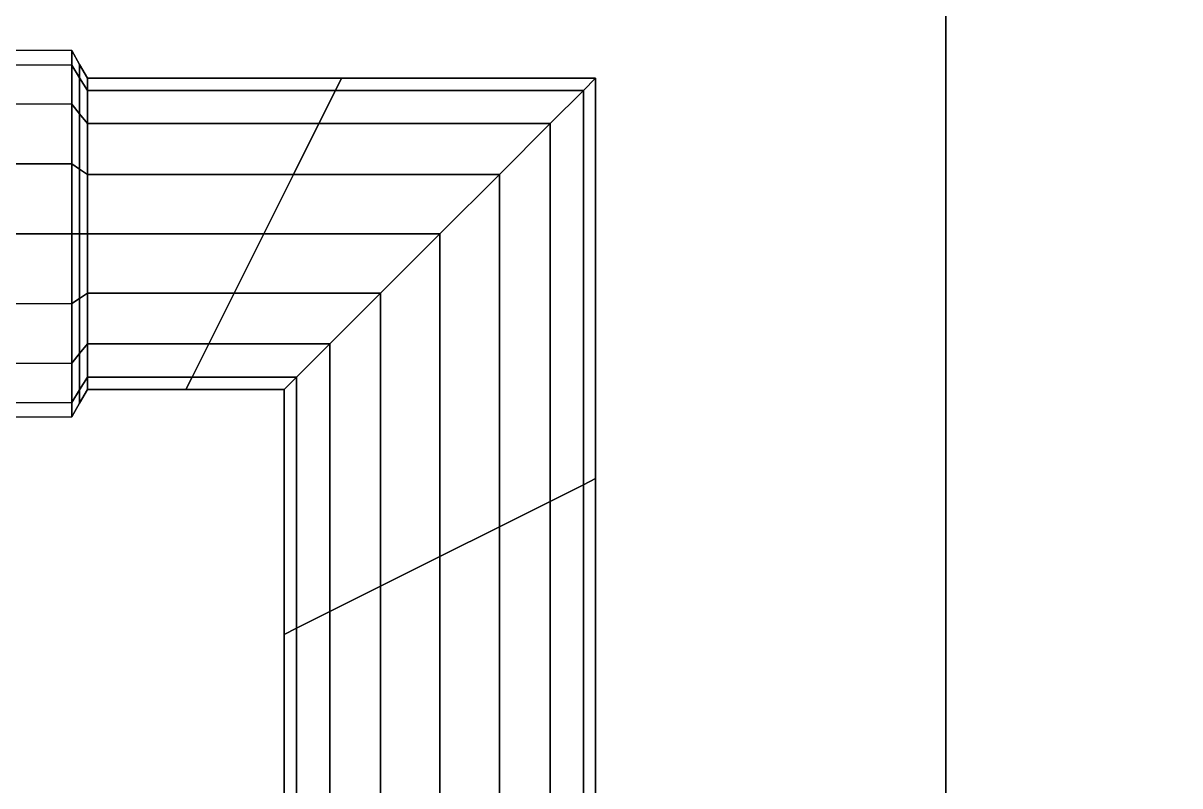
# Model space of a CAD drawing. Extents: x -0.485 to 0.485, y -0.171 to 0.09.
# Drawn here: x 0.3454 to 0.4264, y -0.0521 to 0.0013 of the extents above; entities that cross this region are included whole.
import ezdxf

# ---------------------------------------------------------------- set-up
doc = ezdxf.new("R2010")
doc.units = 0

msp = doc.modelspace()

# ---------------------------------------------------------------- linework, layer by layer
for points in [[(0.474901, 0.068913, 2.043369), (-0.474901, 0.068913, 2.043369), (-0.474901, -0.070044, 2.043369), (0.474901, -0.070044, 2.043369)], [(-0.41, 0.060044, 1.985003), (0.41, 0.060044, 1.985003), (0.41, -0.060044, 1.985003), (-0.41, -0.060044, 1.985003)], [(0.41, 0.060044, 1.985003), (0.41, 0.060044), (0.41, -0.060044), (0.41, -0.060044, 1.985003)], [(0.303372, -0.001602, 1.056722), (0.348772, -0.001634, 1.056709), (0.348772, -0.000621, 1.051817), (0.303372, -0.000586, 1.051817)], [(0.303372, -0.001602, 1.046911), (0.303372, -0.000586, 1.051817), (0.348772, -0.000621, 1.051817), (0.348772, -0.001634, 1.046925)], [(0.349328, -0.002518, 1.047291), (0.348772, -0.001634, 1.046925), (0.348772, -0.000621, 1.051817), (0.349328, -0.001581, 1.051817)], [(0.349328, -0.002518, 1.056343), (0.349328, -0.001581, 1.051817), (0.348772, -0.000621, 1.051817), (0.348772, -0.001634, 1.056709)], [(0.303372, -0.001602, 1.056722), (0.303372, -0.004352, 1.06091), (0.348772, -0.004377, 1.060885), (0.348772, -0.001634, 1.056709)], [(0.303372, -0.001602, 1.046911), (0.348772, -0.001634, 1.046925), (0.348772, -0.004377, 1.042749), (0.303372, -0.004352, 1.042724)], [(0.349328, -0.002518, 1.047291), (0.349328, -0.001581, 1.051817), (0.349884, -0.00254, 1.051817), (0.349884, -0.003402, 1.047657)], [(0.349328, -0.002518, 1.056343), (0.349884, -0.003402, 1.055977), (0.349884, -0.00254, 1.051817), (0.349328, -0.001581, 1.051817)], [(0.349328, -0.002518, 1.047291), (0.349328, -0.005055, 1.043428), (0.348772, -0.004377, 1.042749), (0.348772, -0.001634, 1.046925)], [(0.349328, -0.002518, 1.056343), (0.348772, -0.001634, 1.056709), (0.348772, -0.004377, 1.060885), (0.349328, -0.005055, 1.060206)], [(0.349328, -0.002518, 1.047291), (0.349884, -0.003402, 1.047657), (0.349884, -0.005734, 1.044106), (0.349328, -0.005055, 1.043428)], [(0.349328, -0.002518, 1.056343), (0.349328, -0.005055, 1.060206), (0.349884, -0.005734, 1.059528), (0.349884, -0.003402, 1.055977)], [(0.367248, -0.003402, 1.047657), (0.349884, -0.003402, 1.047657), (0.349884, -0.00254, 1.051817), (0.367678, -0.00254, 1.051817)], [(0.367248, -0.003402, 1.055977), (0.367678, -0.00254, 1.051817), (0.349884, -0.00254, 1.051817), (0.349884, -0.003402, 1.055977)], [(0.367248, -0.003402, 1.047657), (0.367678, -0.00254, 1.051817), (0.385473, -0.00254, 1.051817), (0.384612, -0.003402, 1.047657)], [(0.367248, -0.003402, 1.055977), (0.384612, -0.003402, 1.055977), (0.385473, -0.00254, 1.051817), (0.367678, -0.00254, 1.051817)], [(0.384612, -0.031031, 1.047657), (0.384612, -0.003402, 1.047657), (0.385473, -0.00254, 1.051817), (0.385473, -0.0306, 1.051817)], [(0.384612, -0.031031, 1.055977), (0.385473, -0.0306, 1.051817), (0.385473, -0.00254, 1.051817), (0.384612, -0.003402, 1.055977)], [(0.367248, -0.003402, 1.047657), (0.366081, -0.005734, 1.044106), (0.349884, -0.005734, 1.044106), (0.349884, -0.003402, 1.047657)], [(0.367248, -0.003402, 1.055977), (0.349884, -0.003402, 1.055977), (0.349884, -0.005734, 1.059528), (0.366081, -0.005734, 1.059528)], [(0.367248, -0.003402, 1.047657), (0.384612, -0.003402, 1.047657), (0.382279, -0.005734, 1.044106), (0.366081, -0.005734, 1.044106)], [(0.367248, -0.003402, 1.055977), (0.366081, -0.005734, 1.059528), (0.382279, -0.005734, 1.059528), (0.384612, -0.003402, 1.055977)], [(0.384612, -0.031031, 1.047657), (0.382279, -0.032197, 1.044106), (0.382279, -0.005734, 1.044106), (0.384612, -0.003402, 1.047657)], [(0.384612, -0.031031, 1.055977), (0.384612, -0.003402, 1.055977), (0.382279, -0.005734, 1.059528), (0.382279, -0.032197, 1.059528)], [(0.303372, -0.008539, 1.06366), (0.348772, -0.008553, 1.063627), (0.348772, -0.004377, 1.060885), (0.303372, -0.004352, 1.06091)], [(0.303372, -0.008539, 1.039974), (0.303372, -0.004352, 1.042724), (0.348772, -0.004377, 1.042749), (0.348772, -0.008553, 1.040007)], [(0.349328, -0.008919, 1.04089), (0.348772, -0.008553, 1.040007), (0.348772, -0.004377, 1.042749), (0.349328, -0.005055, 1.043428)], [(0.349328, -0.008919, 1.062744), (0.349328, -0.005055, 1.060206), (0.348772, -0.004377, 1.060885), (0.348772, -0.008553, 1.063627)], [(0.349328, -0.008919, 1.04089), (0.349328, -0.005055, 1.043428), (0.349884, -0.005734, 1.044106), (0.349884, -0.009285, 1.041774)], [(0.349328, -0.008919, 1.062744), (0.349884, -0.009285, 1.06186), (0.349884, -0.005734, 1.059528), (0.349328, -0.005055, 1.060206)], [(0.364306, -0.009285, 1.041774), (0.349884, -0.009285, 1.041774), (0.349884, -0.005734, 1.044106), (0.366081, -0.005734, 1.044106)], [(0.364306, -0.009285, 1.06186), (0.366081, -0.005734, 1.059528), (0.349884, -0.005734, 1.059528), (0.349884, -0.009285, 1.06186)], [(0.364306, -0.009285, 1.041774), (0.366081, -0.005734, 1.044106), (0.382279, -0.005734, 1.044106), (0.378729, -0.009285, 1.041774)], [(0.364306, -0.009285, 1.06186), (0.378729, -0.009285, 1.06186), (0.382279, -0.005734, 1.059528), (0.366081, -0.005734, 1.059528)], [(0.378729, -0.033972, 1.041774), (0.378729, -0.009285, 1.041774), (0.382279, -0.005734, 1.044106), (0.382279, -0.032197, 1.044106)], [(0.378729, -0.033972, 1.06186), (0.382279, -0.032197, 1.059528), (0.382279, -0.005734, 1.059528), (0.378729, -0.009285, 1.06186)], [(0.303372, -0.008539, 1.06366), (0.303372, -0.013445, 1.064676), (0.348772, -0.013445, 1.064641), (0.348772, -0.008553, 1.063627)], [(0.303372, -0.008539, 1.039974), (0.348772, -0.008553, 1.040007), (0.348772, -0.013445, 1.038993), (0.303372, -0.013445, 1.038958)], [(0.349328, -0.008919, 1.04089), (0.349328, -0.013445, 1.039953), (0.348772, -0.013445, 1.038993), (0.348772, -0.008553, 1.040007)], [(0.349328, -0.008919, 1.062744), (0.348772, -0.008553, 1.063627), (0.348772, -0.013445, 1.064641), (0.349328, -0.013445, 1.063681)], [(0.349328, -0.008919, 1.04089), (0.349884, -0.009285, 1.041774), (0.349884, -0.013445, 1.040913), (0.349328, -0.013445, 1.039953)], [(0.349328, -0.008919, 1.062744), (0.349328, -0.013445, 1.063681), (0.349884, -0.013445, 1.062721), (0.349884, -0.009285, 1.06186)], [(0.364306, -0.009285, 1.041774), (0.362226, -0.013445, 1.040913), (0.349884, -0.013445, 1.040913), (0.349884, -0.009285, 1.041774)], [(0.364306, -0.009285, 1.06186), (0.349884, -0.009285, 1.06186), (0.349884, -0.013445, 1.062721), (0.362226, -0.013445, 1.062721)], [(0.364306, -0.009285, 1.041774), (0.378729, -0.009285, 1.041774), (0.374569, -0.013445, 1.040913), (0.362226, -0.013445, 1.040913)], [(0.364306, -0.009285, 1.06186), (0.362226, -0.013445, 1.062721), (0.374569, -0.013445, 1.062721), (0.378729, -0.009285, 1.06186)], [(0.378729, -0.033972, 1.041774), (0.374569, -0.036052, 1.040913), (0.374569, -0.013445, 1.040913), (0.378729, -0.009285, 1.041774)], [(0.378729, -0.033972, 1.06186), (0.378729, -0.009285, 1.06186), (0.374569, -0.013445, 1.062721), (0.374569, -0.036052, 1.062721)], [(0.303372, -0.01835, 1.06366), (0.348772, -0.018337, 1.063627), (0.348772, -0.013445, 1.064641), (0.303372, -0.013445, 1.064676)], [(0.303372, -0.01835, 1.039974), (0.303372, -0.013445, 1.038958), (0.348772, -0.013445, 1.038993), (0.348772, -0.018337, 1.040007)], [(0.349328, -0.017971, 1.04089), (0.348772, -0.018337, 1.040007), (0.348772, -0.013445, 1.038993), (0.349328, -0.013445, 1.039953)], [(0.349328, -0.017971, 1.062744), (0.349328, -0.013445, 1.063681), (0.348772, -0.013445, 1.064641), (0.348772, -0.018337, 1.063627)], [(0.349328, -0.017971, 1.04089), (0.349328, -0.013445, 1.039953), (0.349884, -0.013445, 1.040913), (0.349884, -0.017605, 1.041774)], [(0.349328, -0.017971, 1.062744), (0.349884, -0.017605, 1.06186), (0.349884, -0.013445, 1.062721), (0.349328, -0.013445, 1.063681)], [(0.360146, -0.017605, 1.041774), (0.349884, -0.017605, 1.041774), (0.349884, -0.013445, 1.040913), (0.362226, -0.013445, 1.040913)], [(0.360146, -0.017605, 1.06186), (0.362226, -0.013445, 1.062721), (0.349884, -0.013445, 1.062721), (0.349884, -0.017605, 1.06186)], [(0.360146, -0.017605, 1.041774), (0.362226, -0.013445, 1.040913), (0.374569, -0.013445, 1.040913), (0.370409, -0.017605, 1.041774)], [(0.360146, -0.017605, 1.06186), (0.370409, -0.017605, 1.06186), (0.374569, -0.013445, 1.062721), (0.362226, -0.013445, 1.062721)], [(0.370409, -0.038132, 1.041774), (0.370409, -0.017605, 1.041774), (0.374569, -0.013445, 1.040913), (0.374569, -0.036052, 1.040913)], [(0.370409, -0.038132, 1.06186), (0.374569, -0.036052, 1.062721), (0.374569, -0.013445, 1.062721), (0.370409, -0.017605, 1.06186)], [(0.349328, -0.017971, 1.04089), (0.349884, -0.017605, 1.041774), (0.349884, -0.021155, 1.044106), (0.349328, -0.021834, 1.043428)], [(0.349328, -0.017971, 1.062744), (0.349328, -0.021834, 1.060206), (0.349884, -0.021155, 1.059528), (0.349884, -0.017605, 1.06186)], [(0.360146, -0.017605, 1.041774), (0.358371, -0.021155, 1.044106), (0.349884, -0.021155, 1.044106), (0.349884, -0.017605, 1.041774)], [(0.360146, -0.017605, 1.06186), (0.349884, -0.017605, 1.06186), (0.349884, -0.021155, 1.059528), (0.358371, -0.021155, 1.059528)], [(0.360146, -0.017605, 1.041774), (0.370409, -0.017605, 1.041774), (0.366858, -0.021155, 1.044106), (0.358371, -0.021155, 1.044106)], [(0.360146, -0.017605, 1.06186), (0.358371, -0.021155, 1.059528), (0.366858, -0.021155, 1.059528), (0.370409, -0.017605, 1.06186)], [(0.370409, -0.038132, 1.041774), (0.366858, -0.039907, 1.044106), (0.366858, -0.021155, 1.044106), (0.370409, -0.017605, 1.041774)], [(0.370409, -0.038132, 1.06186), (0.370409, -0.017605, 1.06186), (0.366858, -0.021155, 1.059528), (0.366858, -0.039907, 1.059528)], [(0.303372, -0.01835, 1.06366), (0.303372, -0.022537, 1.06091), (0.348772, -0.022512, 1.060885), (0.348772, -0.018337, 1.063627)], [(0.303372, -0.01835, 1.039974), (0.348772, -0.018337, 1.040007), (0.348772, -0.022512, 1.042749), (0.303372, -0.022537, 1.042724)], [(0.349328, -0.017971, 1.04089), (0.349328, -0.021834, 1.043428), (0.348772, -0.022512, 1.042749), (0.348772, -0.018337, 1.040007)], [(0.349328, -0.017971, 1.062744), (0.348772, -0.018337, 1.063627), (0.348772, -0.022512, 1.060885), (0.349328, -0.021834, 1.060206)], [(0.349328, -0.024371, 1.047291), (0.348772, -0.025255, 1.046925), (0.348772, -0.022512, 1.042749), (0.349328, -0.021834, 1.043428)], [(0.349328, -0.024371, 1.056343), (0.349328, -0.021834, 1.060206), (0.348772, -0.022512, 1.060885), (0.348772, -0.025255, 1.056709)], [(0.349328, -0.024371, 1.047291), (0.349328, -0.021834, 1.043428), (0.349884, -0.021155, 1.044106), (0.349884, -0.023487, 1.047657)], [(0.349328, -0.024371, 1.056343), (0.349884, -0.023487, 1.055977), (0.349884, -0.021155, 1.059528), (0.349328, -0.021834, 1.060206)], [(0.357205, -0.023487, 1.047657), (0.349884, -0.023487, 1.047657), (0.349884, -0.021155, 1.044106), (0.358371, -0.021155, 1.044106)], [(0.357205, -0.023487, 1.055977), (0.358371, -0.021155, 1.059528), (0.349884, -0.021155, 1.059528), (0.349884, -0.023487, 1.055977)], [(0.357205, -0.023487, 1.047657), (0.358371, -0.021155, 1.044106), (0.366858, -0.021155, 1.044106), (0.364526, -0.023487, 1.047657)], [(0.357205, -0.023487, 1.055977), (0.364526, -0.023487, 1.055977), (0.366858, -0.021155, 1.059528), (0.358371, -0.021155, 1.059528)], [(0.364526, -0.041074, 1.047657), (0.364526, -0.023487, 1.047657), (0.366858, -0.021155, 1.044106), (0.366858, -0.039907, 1.044106)], [(0.364526, -0.041074, 1.055977), (0.366858, -0.039907, 1.059528), (0.366858, -0.021155, 1.059528), (0.364526, -0.023487, 1.055977)], [(0.303372, -0.025287, 1.056722), (0.348772, -0.025255, 1.056709), (0.348772, -0.022512, 1.060885), (0.303372, -0.022537, 1.06091)], [(0.303372, -0.025287, 1.046911), (0.303372, -0.022537, 1.042724), (0.348772, -0.022512, 1.042749), (0.348772, -0.025255, 1.046925)], [(0.349328, -0.024371, 1.047291), (0.349884, -0.023487, 1.047657), (0.349884, -0.024349, 1.051817), (0.349328, -0.025309, 1.051817)], [(0.349328, -0.024371, 1.056343), (0.349328, -0.025309, 1.051817), (0.349884, -0.024349, 1.051817), (0.349884, -0.023487, 1.055977)], [(0.357205, -0.023487, 1.047657), (0.356774, -0.024349, 1.051817), (0.349884, -0.024349, 1.051817), (0.349884, -0.023487, 1.047657)], [(0.357205, -0.023487, 1.055977), (0.349884, -0.023487, 1.055977), (0.349884, -0.024349, 1.051817), (0.356774, -0.024349, 1.051817)], [(0.357205, -0.023487, 1.047657), (0.364526, -0.023487, 1.047657), (0.363664, -0.024349, 1.051817), (0.356774, -0.024349, 1.051817)], [(0.357205, -0.023487, 1.055977), (0.356774, -0.024349, 1.051817), (0.363664, -0.024349, 1.051817), (0.364526, -0.023487, 1.055977)], [(0.364526, -0.041074, 1.047657), (0.363664, -0.041504, 1.051817), (0.363664, -0.024349, 1.051817), (0.364526, -0.023487, 1.047657)], [(0.364526, -0.041074, 1.055977), (0.364526, -0.023487, 1.055977), (0.363664, -0.024349, 1.051817), (0.363664, -0.041504, 1.051817)], [(0.349328, -0.024371, 1.047291), (0.349328, -0.025309, 1.051817), (0.348772, -0.026268, 1.051817), (0.348772, -0.025255, 1.046925)], [(0.349328, -0.024371, 1.056343), (0.348772, -0.025255, 1.056709), (0.348772, -0.026268, 1.051817), (0.349328, -0.025309, 1.051817)], [(0.303372, -0.025287, 1.056722), (0.303372, -0.026303, 1.051817), (0.348772, -0.026268, 1.051817), (0.348772, -0.025255, 1.056709)], [(0.303372, -0.025287, 1.046911), (0.348772, -0.025255, 1.046925), (0.348772, -0.026268, 1.051817), (0.303372, -0.026303, 1.051817)], [(0.384612, -0.031031, 1.047657), (0.385473, -0.0306, 1.051817), (0.385473, -0.05866, 1.051817), (0.384612, -0.05866, 1.047657)], [(0.384612, -0.031031, 1.055977), (0.384612, -0.05866, 1.055977), (0.385473, -0.05866, 1.051817), (0.385473, -0.0306, 1.051817)], [(0.384612, -0.031031, 1.047657), (0.384612, -0.05866, 1.047657), (0.382279, -0.05866, 1.044106), (0.382279, -0.032197, 1.044106)], [(0.384612, -0.031031, 1.055977), (0.382279, -0.032197, 1.059528), (0.382279, -0.05866, 1.059528), (0.384612, -0.05866, 1.055977)], [(0.378729, -0.033972, 1.041774), (0.382279, -0.032197, 1.044106), (0.382279, -0.05866, 1.044106), (0.378729, -0.05866, 1.041774)], [(0.378729, -0.033972, 1.06186), (0.378729, -0.05866, 1.06186), (0.382279, -0.05866, 1.059528), (0.382279, -0.032197, 1.059528)], [(0.378729, -0.033972, 1.041774), (0.378729, -0.05866, 1.041774), (0.374569, -0.05866, 1.040913), (0.374569, -0.036052, 1.040913)], [(0.378729, -0.033972, 1.06186), (0.374569, -0.036052, 1.062721), (0.374569, -0.05866, 1.062721), (0.378729, -0.05866, 1.06186)], [(0.370409, -0.038132, 1.041774), (0.374569, -0.036052, 1.040913), (0.374569, -0.05866, 1.040913), (0.370409, -0.05866, 1.041774)], [(0.370409, -0.038132, 1.06186), (0.370409, -0.05866, 1.06186), (0.374569, -0.05866, 1.062721), (0.374569, -0.036052, 1.062721)], [(0.370409, -0.038132, 1.041774), (0.370409, -0.05866, 1.041774), (0.366858, -0.05866, 1.044106), (0.366858, -0.039907, 1.044106)], [(0.370409, -0.038132, 1.06186), (0.366858, -0.039907, 1.059528), (0.366858, -0.05866, 1.059528), (0.370409, -0.05866, 1.06186)], [(0.364526, -0.041074, 1.047657), (0.366858, -0.039907, 1.044106), (0.366858, -0.05866, 1.044106), (0.364526, -0.05866, 1.047657)], [(0.364526, -0.041074, 1.055977), (0.364526, -0.05866, 1.055977), (0.366858, -0.05866, 1.059528), (0.366858, -0.039907, 1.059528)], [(0.364526, -0.041074, 1.047657), (0.364526, -0.05866, 1.047657), (0.363664, -0.05866, 1.051817), (0.363664, -0.041504, 1.051817)], [(0.364526, -0.041074, 1.055977), (0.363664, -0.041504, 1.051817), (0.363664, -0.05866, 1.051817), (0.364526, -0.05866, 1.055977)]]:
    msp.add_3dface(points)

doc.saveas('drawing.dxf')
